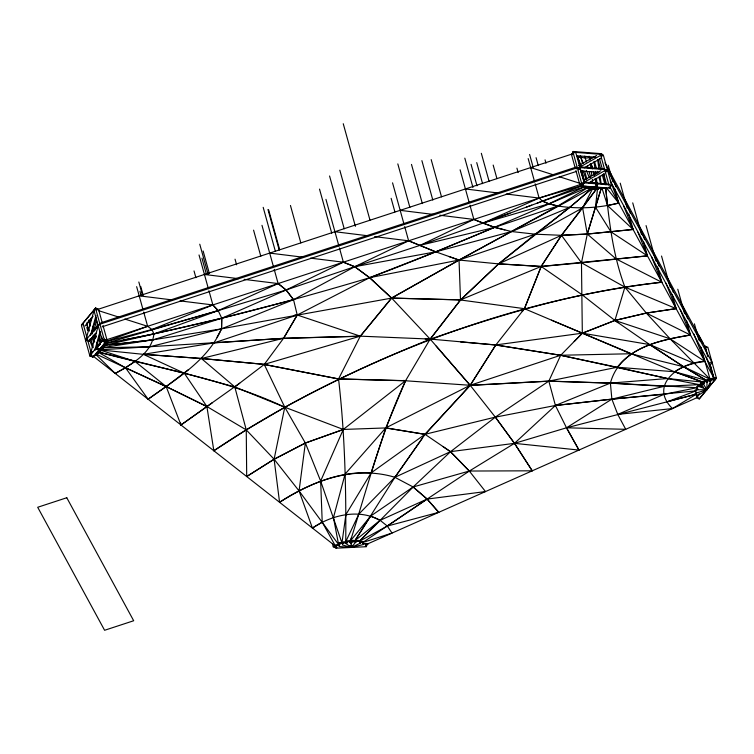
<?xml version="1.0" encoding="UTF-8"?>
<svg xmlns="http://www.w3.org/2000/svg" width="754" height="754" viewBox="0 0 754 754"><rect width="100%" height="100%" fill="white"/><g stroke="black" fill="none" stroke-linecap="round" stroke-linejoin="round"><path stroke-width="1.13" d="M347.406 542.946L345.747 541.702C346.19 487.376 344.785 432.956 338.555 378.942L360.299 336.161L391.58 298.009L459.035 260.045L591.617 188.189M696.885 386.698L697.073 389.79L706.423 389.752M697.073 389.79L697.12 386.604L701.795 386.576M708.741 379.95L707.026 382.344L706.903 389.592L704.999 388.621M217.02 337.311L221.553 328.857L221.78 318.254L218.179 310.62L212.882 304.936L208.943 290.714M98.161 352.184L125.541 367.829L148.114 399.224C175.484 379.366 207.425 361.175 221.544 328.819L221.77 318.226L286.105 289.988L343.381 262.194L354.729 266.69L369.63 277.67L391.58 298.009L430.204 339.177C505.378 312.957 582.361 290.592 661.795 282.241L657.554 267.01M363.155 543.662L366.661 543.483L366.453 546.707L336.086 548.196L334.748 547.357L334.889 545.208M336.086 548.196L336.293 544.982L339.8 544.803M351.27 547.451L351.411 545.302M95.673 354.305L115.258 373.466C130.791 364.502 151.874 353.814 153.891 333.965L151.997 329.498L147.643 326.322L124.796 319.027M597.573 188.236L595.462 207.124L587.291 234.06L581.485 262.826L541.184 266.501L498.648 263.891L459.035 260.045L435.727 251.827L408.63 240.799L374.615 236.615M583.455 185.192L582.079 183.985L104.693 340.384L104.768 343.645C194.249 326.859 282.43 303.721 369.649 277.736C443.503 250.121 515.529 218.057 588.063 187.246M143.694 312.09L147.643 326.322L105.108 341.92L104.768 343.645L218.179 310.61L286.105 290.007L293.551 299.734L297.246 315.087L283.589 338.367L100.763 349.799M572.409 154.693L573.059 151.479L600.486 153.599L602.258 154.447L601.824 156.596M578.629 169.707L579.063 167.558L602.258 154.447L599.637 153.769M582.644 186.012L580.863 185.164L583.483 185.852L583.294 182.798L610.712 184.928L610.061 188.142L582.644 186.012L583.294 182.798L606.489 169.688L606.612 171.724M604.736 188.161L606.188 188.773L596.414 187.096L597.008 183.863L595.226 183.015L598.422 183.561M606.056 171.827L606.489 169.688L579.063 167.558L579.195 169.593M100.744 349.979L143.307 354.333L201.384 358.47L264.211 364.371L284.767 407.207L274.107 459.224L279.564 502.287C306.944 485.058 337.981 470.92 371.072 472.928L425.011 434.304L470.176 385.285L495.764 344.936L582.324 333.183L614.878 320.431L646.301 313.061L676.149 308.631L672.191 294.418M103.251 347.651L102.808 349.79L99.311 349.922M97.351 347.679L97.869 345.737L96.352 347.83L98.972 349.894L95.456 355.634L97.106 353.4M88.906 341.223L85.852 340.063L94.184 309.885L95.673 307.877L97.426 309.244M90.452 335.634L96.003 315.511M91.818 333.409L96.135 317.754M94.985 349.752L99.924 331.864M95.73 349.762L100.668 331.883M696.385 389.809C698.458 382.316 707.233 379.714 714.066 378.385L710.739 366.406M596.414 187.096L597.338 183.91L595.16 183.005M574.218 341.524L582.342 333.24L614.896 320.478L624.906 287.123C613.162 255.813 609.157 222.487 605.839 189.414L607.536 205.522L633.077 229.47L587.291 234.06L561.504 235.323L535.255 234.183L511.608 231.535L435.727 251.827L354.729 266.69L286.105 289.988L278.132 283.57L244.117 279.366M651.513 256.662L661.776 282.25L616.046 258.905L587.281 234.042L601.334 188.066L595.471 207.124L610.938 231.827L647.422 255.86L541.165 266.435L498.62 263.815L460.506 299.894L430.166 339.074L405.595 380.676L385.831 427.857L371.072 472.928L345.897 514.577L341.958 542.955L335.521 546.169L92.987 356.001M351.524 537.47L350.478 540.816L350.591 543.116M365.096 544.134L359.366 541.287L350.478 540.816L370.695 516.047L413.135 486.98L450.515 451.703L495.34 417.16L555.415 405.473L611.871 399.13L664.161 394.295L696.979 387.716L610.391 383.098L548.837 381.109L470.176 385.285L405.633 380.779C381.43 432.014 367.5 486.999 350.478 540.816L341.958 542.955L320.648 481.033L305.361 443.003L343.296 429.45L385.859 427.933L425.011 434.304L495.331 417.103L548.837 381.109L617.243 367.236L674.434 371.75L706.441 380.421L710.079 379.224L700.89 347.198M100.357 344.144L97.634 345.954L97.181 347.217L99.189 349.762L105.541 345.549L105.994 344.286L103.27 346.095M365.37 546.518L366.661 543.483M686.536 320.808L690.504 335.03C659.599 339.95 619.76 348.301 610.391 383.098L611.871 399.13L617.762 414.427L625.726 429.318L566.508 427.801L514.482 443.343L450.496 451.655L394.898 477.291L358.876 514.049L345.747 541.702M403.626 380.402L405.595 380.676L343.296 429.45L320.648 481.033L322.222 522.183L335.521 546.169M706.46 382.598L707.865 379.432L710.664 381.204L706.922 389.648L705.056 388.47M709.128 381.345L710.07 379.234L670.052 338.772L614.878 320.431L582.239 294.861L541.165 266.435L460.506 299.894L391.618 298.103L221.544 328.819L149.641 346.802L144.344 346.906M710.419 383.239L706.922 389.648L708.619 387.207M710.07 379.234L683.624 366.736L630.815 353.749L560.665 355.257L548.837 381.109L555.425 405.52L611.89 399.158L696.093 390.855L667.017 401.835L566.518 427.82L555.415 405.473L610.391 383.098L667.582 378.527L702.86 382.118L704.019 383.965M696.602 394.059L667.026 401.835L696.592 394.059L672.455 408.564C647.78 384.446 680.834 361.863 704.849 361.42L693.812 333.937M279.555 502.296C313.221 480.251 354.776 465.143 394.898 477.291L425.039 434.37L470.204 385.379L495.793 345.03L524.416 308.678L541.165 266.435L561.485 235.295L582.635 207.878L592.946 188.104M707.365 388.414L706.621 389.809L696.385 392.994L695.065 390.11L698.138 389.158M352.127 545.396L351.081 547.329L346.133 543.615L347.698 540.712L350.996 543.191M597.479 185.258L596.423 187.199L598.318 189.442L599.373 187.501M96.173 348.584L97.775 345.709M98.369 351.053L100.282 352.005L101.884 349.14M661.776 282.25C529.261 297.576 401.354 343.193 284.776 407.273C225.795 379.111 160.894 369.055 98.312 351.977L184.278 373.192L234.786 386.915L264.239 364.446L283.561 338.282L297.227 315.002L369.63 277.67L435.727 251.827L494.699 227.369L557.856 206.002L588.129 187.388M349.856 545.773L351.571 547.168L356.651 540.986M710.956 364.248L712.068 362.41L607.507 170.14L604.765 169.923M95.051 349.931L97.869 345.784L95.541 349.592M422.523 437.951L394.917 477.329L354.946 540.637L380.139 520.317L427.113 499.063L469.308 471.062L514.482 443.343L555.415 405.473M708.515 386.859L706.809 389.535L703.35 383.974L705.056 381.298M354.946 540.637L370.695 516.066L380.139 520.317M628.845 214.23L633.087 229.461L587.281 234.042L561.485 235.295L498.62 263.815L535.236 234.145L582.625 207.868L597.14 188.029L561.485 235.295L541.184 266.501L524.445 308.763L522.239 311.553M105.211 343.692L106.889 342.212L99.038 349.837L96.635 347.566L100.291 343.654M97.869 345.737L96.135 348.254L98.953 349.979L97.916 353.852L99.651 351.336M696.837 392.429L694.896 393.711L697.073 396.152L698.308 394.408M708.044 388.018L706.809 389.761L697.073 396.152M104.655 342.9L106.748 340.412L105.249 342.42L102.629 340.365L90.075 355.304L92.695 357.358L94.184 355.351L93.128 356.463L90.075 355.304L98.406 325.125L85.852 340.063M592.079 188.085L593.803 189.48L595.585 187.086M710.664 381.204L712.285 379.017M699.354 393.56L696.536 396.943L699.165 398.989L716.13 378.404L712.653 378.989M708.392 387.688L706.894 389.705L705.15 388.338M699.165 398.989L716.13 378.404L714.151 380.732L712.012 378.367L709.9 380.893M667.582 378.527L560.665 355.257L495.764 344.936L430.166 339.074L360.299 336.161L283.561 338.282L213.976 342.891L143.307 354.323L184.278 373.192L206.888 406.51L213.844 450.76C281.28 405.096 354.804 369.573 430.204 339.177L460.534 299.998L498.648 263.891L569.656 207.435L592.55 187.972L569.656 207.435L535.236 234.145L459.035 260.045L369.63 277.67M351.26 547.168L351.034 542.56L352.768 540.335L352.881 542.644M712.653 380.073L714.066 378.385L706.206 357.302M95.673 307.877L81.62 324.823L95.24 308.772L97.275 309.545M87.219 323.117L91.649 317.839M84.985 326.001L93.11 316.331M90.301 334.54L98.425 324.87M91.441 338.358L95.136 333.956M89.208 341.242L96.597 332.448M91.564 353.296L92.959 351.637M94.363 349.979L102.733 340.016M92.695 357.358L105.249 342.42M560.665 355.257L470.176 385.285L385.831 427.857L345.096 474.04L333.457 517.574L338.565 544.482L299.065 490.92L274.107 459.224L246.256 429.893L206.888 406.51L166.172 386.557L95.767 353.965M350.412 543.483L353.24 540.298L355.813 542.39M460.477 341.882L495.793 345.03L560.684 355.322L582.324 333.183L581.466 262.778L561.485 235.295M359.366 541.287L413.145 487.009L427.122 499.073L438.762 512.324L387.311 526.066L359.366 541.287L380.139 520.326L387.311 526.066L392.023 533.069L362.731 542.512L427.122 499.073L485.501 491.57L469.299 471.033L450.496 451.655L425.011 434.304M560.684 355.322L617.262 367.273C634.566 344.917 664.236 339.62 690.504 335.03L680.221 309.442M579.779 166.926L575.849 152.779L573.106 152.562L571.391 154.24L575.019 167.303M576.188 168.915L577.338 167.803L579.166 167.944M575.924 170.564L579.845 184.711L581.56 183.043L584.303 183.25L580.08 168.01M610.014 187.049L611.73 185.38L603.275 154.9L600.533 154.693L608.987 185.164M94.58 310.082L95.73 308.961L98.472 309.178L102.393 323.325M82.601 324.465L81.451 325.577L89.905 356.058L91.734 356.199M98.237 325.879L99.952 324.201L577.338 167.803M85.673 340.817L86.823 339.705M106.917 339.658L104.175 339.441L102.459 341.119L105.202 341.326L106.917 339.658L102.996 325.502M89.905 356.058L91.62 354.389L83.166 323.909M332.382 543.634L333.287 546.895L335.012 545.227L337.754 545.434M366.397 545.623L368.112 543.945L365.37 543.728M716.3 377.65L713.557 377.443L711.842 379.111L714.585 379.328L716.3 377.65L707.836 347.17L705.094 346.963L707.817 356.755M698.081 396.02L696.366 397.688L698.195 397.829M593.803 189.48L596.197 187.284M96.635 347.566L98.303 346.077L96.842 342.42M188.557 369.545L166.172 386.557L148.104 399.224M239.706 383.221L180.979 424.992L166.172 386.557L134.938 361.411L100.536 350.148M180.979 424.992L180.413 422.966L180.96 424.992L212.468 402.627M91.451 320.271L86.569 323.466L88.237 329.489M115.249 373.456L125.532 367.829L134.938 361.42M387.311 526.066L427.113 499.063L438.762 512.324M213.844 450.76L246.256 429.893L284.776 407.273M143.307 354.333L201.393 358.518L234.786 386.915L246.256 429.893L246.699 476.528L274.107 459.224L305.361 443.003L299.065 490.92L312.42 528.054C331.788 514.925 358.678 508.441 380.139 520.326M427.961 339.828L430.166 339.074L470.176 385.285L495.34 417.16L514.482 443.343L578.978 450.072L566.508 427.801L611.871 399.13L664.01 386.34L699.326 384.634L701.324 385.501M246.681 476.528L274.107 459.252L305.37 443.05L343.315 429.516M312.42 528.054L322.222 522.183M578.459 165.739L596.612 155.475M584.293 167.756L601.447 158.067M583.7 180.404L600.844 170.715M588.525 182.996L604.661 173.872M614.774 188.849L618.732 203.071C598.893 208.038 578.073 209.197 557.856 206.002L459.063 260.121L391.618 298.103L360.327 336.265L283.589 338.367M504.86 229.904L494.709 227.397L473.87 219.442L420.374 245.248L354.738 266.718L293.532 299.687L221.544 328.819M435.746 251.874L408.63 240.818L354.729 266.69L352.646 266.709M584.746 186.662L548.874 203.816L482.833 223.146L420.383 245.267L494.699 227.369L511.627 231.572M354.927 542.22L358.781 540.382L360.205 543.21L351.543 547.347M286.105 290.007L278.132 283.561L218.179 310.61L153.891 333.965L104.749 345.294M582.399 185.493L539.119 198.066L482.833 223.146L473.88 219.433L439.855 215.239M365.888 544.68L697.544 397.424M99.537 345.078L97.417 346.011L98.256 346.736M99.396 349.705L104.693 347.377L103.929 345.398M664.151 394.285L617.752 414.417L672.455 408.564M511.608 231.535L569.647 207.425M151.997 329.498L212.892 304.946L218.179 310.61L151.997 329.498L105.108 341.92M537.14 203.165L582.484 185.569M488.272 221.158L509.996 213.165M526.283 207.162L531.711 205.163M584.774 186.521L542.56 201.167L482.843 223.156L494.699 227.369M213.976 342.891L297.227 315.002L360.299 336.161L264.211 364.371L201.393 358.518L283.561 338.282M670.052 338.772L704.839 361.42C694.114 362.712 683.576 365.878 674.444 371.76L702.869 382.118L674.434 371.75L551.466 320.186M97.266 309.574L572.597 153.844M101.017 322.75L576.169 167.077M102.148 326.812L576.179 171.507M103.044 347.547L153.364 339.762L221.77 318.226L293.532 299.687L286.105 289.988M394.917 477.329L413.135 486.98L469.299 471.033L532.239 470.816L514.473 443.314L495.331 417.103M593.36 183.467L595.613 182.873M595.962 187.218L589.204 189.009L588.365 187.086M359.611 542.192L362.891 541.4L363.428 544.511L351.402 547.423L351.044 545.349M458.338 299.677L524.416 308.678L582.324 333.183L649.75 344.597L683.633 366.746L706.451 380.421L683.624 366.736L649.75 344.597L614.878 320.431L646.319 313.08L676.131 308.64L665.867 283.052M221.77 318.226L153.891 333.965L123.185 340.016M610.863 181.997L618.723 203.08L607.536 205.522L601.909 187.991M104.815 345.407L153.364 339.762L221.553 328.857M589.798 159.905L589.534 157.944L593.407 157.482L585.302 158.057L577.621 156.653L580.071 165.503L577.621 156.653L580.91 157.605L583.408 163.533M109.226 344.889L153.364 339.771M581.485 262.826L647.441 255.851L643.482 241.638M593.266 183.222L595.49 182.977L596.094 187.124L586.112 188.227L585.792 187.237M334.748 547.357L337.085 547.244M102.968 347.707L149.641 346.802M593.087 183.034L595.33 183.015L596.537 183.863L596.254 187.086L583.926 187.218L582.719 186.37L584.963 186.342M405.595 380.676L338.555 378.942L264.239 364.446L338.555 378.942L405.633 380.779M425.209 338.97L430.204 339.177M664.02 386.35L610.41 383.136L548.855 381.175L470.204 385.379L436.198 346.114M294.908 314.833L297.227 315.002M710.24 362.269L712.068 362.41M602.258 154.447L574.831 152.327L573.059 151.479M576.471 155.72L595.896 157.218M580.712 166.983L604.708 168.839M580.693 170.951L598.978 172.374M583.794 182.129L608.94 184.08M579.845 184.711L582.588 184.928M580.863 185.164L583.144 185.343M339.187 542.541L343.598 542.88M342.976 543.549L339.668 543.285L339.055 546.509L351.194 547.451M333.287 546.895L336.03 547.112M358.169 335.935L360.299 336.161M465.425 188.962L498.3 193.024M506.236 194.004L539.119 198.066L542.56 201.167L548.874 203.816L557.866 206.012L548.865 203.806L542.56 201.167M400.176 210.338L434.191 214.541M334.927 231.714L367.811 235.776M269.678 253.09L302.561 257.152M310.497 258.132L343.381 262.194L354.738 266.718L369.649 277.736L391.618 298.103L460.506 299.894L459.035 260.045M204.438 274.465L238.453 278.669M139.188 295.841L172.072 299.904M180.008 300.884L212.892 304.946M385.859 427.933L425.039 434.37M699.326 384.634L667.592 378.546L617.262 367.273M346.727 542.729L343.447 541.806L342.373 544.954L351.119 547.413M530.665 167.586L553.511 174.871M559.223 176.7L582.069 183.995M98.143 310.516L119.085 317.208M597.064 183.656L595.113 182.968L597.686 184.023L596.461 187.124L602.314 189.188L599.741 188.132M449.073 256.586L459.063 260.121M234.786 386.915L284.767 407.207L343.296 429.45M703.35 383.974L700.683 382.928L703.576 387.556M705.037 388.838L706.809 389.535M344.578 543.003L346.133 543.615M581.466 262.778L624.906 287.123L676.131 308.64M649.75 344.597L693.916 363.315M582.324 333.183L630.815 353.749M702.869 384.361L700.871 383.494L699.533 386.548L697.808 385.775L706.526 389.582M348.188 541.297L351.034 542.56M125.532 367.829L166.163 386.576L206.888 406.538M608.289 187.294L610.061 188.142M595.151 182.892L597.055 183.825M595.471 188.038L598.318 189.442M624.906 287.123L646.319 313.08L690.485 335.03M97.134 349.055L99.038 350.007L100.282 352.005M707.026 382.344L704.17 380.883L704.132 382.957L702.973 381.175M443.229 446.745L450.515 451.703L469.308 471.062M614.896 320.478L618.063 322.665M96.22 348.028L98.953 349.931M705.047 345.869L706.8 347.236M712.012 378.367L714.632 380.412M413.135 486.98L427.113 499.063M103.854 346.651L104.693 347.377M104.127 342.382L105.739 343.89M646.301 313.061L670.061 338.782M606.178 187.51L618.723 203.08M104.203 343.852L105.541 345.549M514.482 443.343L532.249 470.816M284.767 407.207L305.37 443.05M566.518 427.82L578.987 450.072M699.015 335.794L702.973 343.061M605 162.902L705.612 347.905M610.335 181.177L710.4 365.172M609.939 186.926L714.066 378.385M586.32 170.451L589.232 177.369M590.9 181.318L591.73 183.297M682.031 304.55L687.733 318.772M667.676 278.16L673.379 292.382M653.322 251.77L659.024 265.992M638.977 225.38L644.67 239.593M624.623 198.99L630.325 213.203M637.922 232.166L647.422 255.86M610.269 172.6L615.971 186.813M623.567 205.776L633.077 229.47M89.302 339.206L92.299 346.868M93.543 325.766L95.211 330.158M98.557 338.942L99.811 342.231M89.453 331.006L86.569 323.466L89.113 321.93L90.518 325.662M91.969 337.603L93.769 342.316M577.621 156.653L581.042 165.71M582.946 170.743L586.358 179.801M92.271 330.318L92.978 332.175M94.033 334.964L95.438 338.697M696.385 330.94L700.315 341.487M580.834 171.733L583.671 179.98M705.226 346.529L706.818 352.259M709.627 363.287L713.557 377.443M694.415 323.834L698.92 340.092M677.78 289.225L684.566 313.692M661.541 256.04L670.212 287.302M646.065 225.597L655.857 260.912M632.729 202.864L641.503 234.522M620.231 183.156L627.149 208.132M608.224 165.22L612.804 181.733M599.421 158.538L602.437 169.424M603.652 173.778L606.668 184.664M598.063 159.716L600.561 168.717M602.22 174.73L605 184.721M594.51 161.431L596.433 168.34M597.243 171.309L597.799 173.279M598.893 177.237L600.542 183.156M589.543 157.944L590.08 159.905L589.062 156.229M594.425 175.55L593.341 171.639L594.425 175.559M584.765 156.135L586.376 161.95M587.46 165.842L587.997 167.784M589.081 171.686L590.702 177.51M580.373 155.663L582.54 163.458M584.699 171.252L586.866 179.037M573.106 152.562L581.56 183.043M545.048 159.839L545.981 163.213M536.075 157.69L538.262 165.578M529.61 154.457L533.163 167.284M528.168 158.576L534.614 181.808M535.18 183.835L539.119 198.066M516.933 168.151L518.168 172.591M493.173 165.069L496.943 178.651M481.335 153.307L489.148 181.507M476.735 162.61L482.569 183.637M471.043 164.353L476.99 185.823M464.813 158.151L472.937 187.444M460.11 169.801L469.082 202.166M469.94 205.211L473.87 219.442M431.184 159.594L441.505 196.832M421.891 160.64L432.824 200.074M411.486 164.419L422.353 203.589M397.82 163.891L409.865 207.35M392.551 182.845L404.116 224.56M404.691 226.586L408.63 240.818M391.137 198.33L394.898 211.874M343.249 123.722L369.988 220.14M339.828 170.215L355.388 226.332M329.573 175.993L344.21 228.754M325.945 199.339L338.876 245.927M339.441 247.962L343.381 262.194M319.517 189.103L331.769 233.278M290.45 205.474L300.827 242.892M268.65 209.961L279.593 249.414M267.972 209.508L279.234 250.13M263.184 207.341L275.389 251.374M261.977 225.323L273.344 266.294M274.192 269.338L278.132 283.57M253.57 230.149L260.799 256.219M235.041 259.169L236.605 264.795M203.128 250.988L209.348 273.429M199.763 244.211L208.151 274.475M201.959 258.188L206.342 274.013M199.028 254.965L208.377 288.688M194.023 270.931L195.899 277.698M140.715 286.445L143.194 295.398M138.83 282.005L142.497 295.229M139.942 291.355L141.158 295.747M136.644 286.661L142.855 309.046M104.599 339.149L105.202 341.326M95.758 308.179L96.239 309.913M95.73 308.961L104.175 339.441M94.005 310.639L102.619 341.6M94.552 321.195L96.455 328.075M98.906 336.915L100.273 341.826M90.895 318.282L91.451 320.28M94.184 330.139L93.091 326.19L94.457 331.119M98.011 343.937L98.557 345.916M88.604 320.111L90.216 325.907M91.865 331.864L92.412 333.862M92.968 335.841L94.618 341.807M90.744 338.508L93.251 347.547M86.814 327.387L87.718 330.648M359.96 542.192L360.205 543.21M101.79 337.113L102.751 341.326M95.947 318.141L97.652 326.595M99.349 335.049L100.631 341.383M582.625 207.868L587.281 234.042M603.747 174.297L605.255 184.664M597.668 159.754L598.987 168.877M600.014 175.974L601.192 184.08M593.982 161.46L594.972 168.415M595.406 171.394L595.83 174.372M596.395 178.349L597.111 183.316M590.307 163.806L590.957 168.689M591.334 171.62L591.852 175.531M592.371 179.433L592.625 181.384M585.924 186.115L586.112 188.227M349.969 540.222L350.082 542.522M99.905 323.117L99.952 324.201M66.786 497.744L37.7 507.272L104.599 630.278L133.684 620.749L66.786 497.744M592.521 168.708L591.164 163.816L592.521 168.708M596.593 183.373L595.236 178.481L596.593 183.382M584.171 180.253L581.447 170.423L584.171 180.263M96.097 337.038L95.277 334.088L96.097 337.038"/></g></svg>
